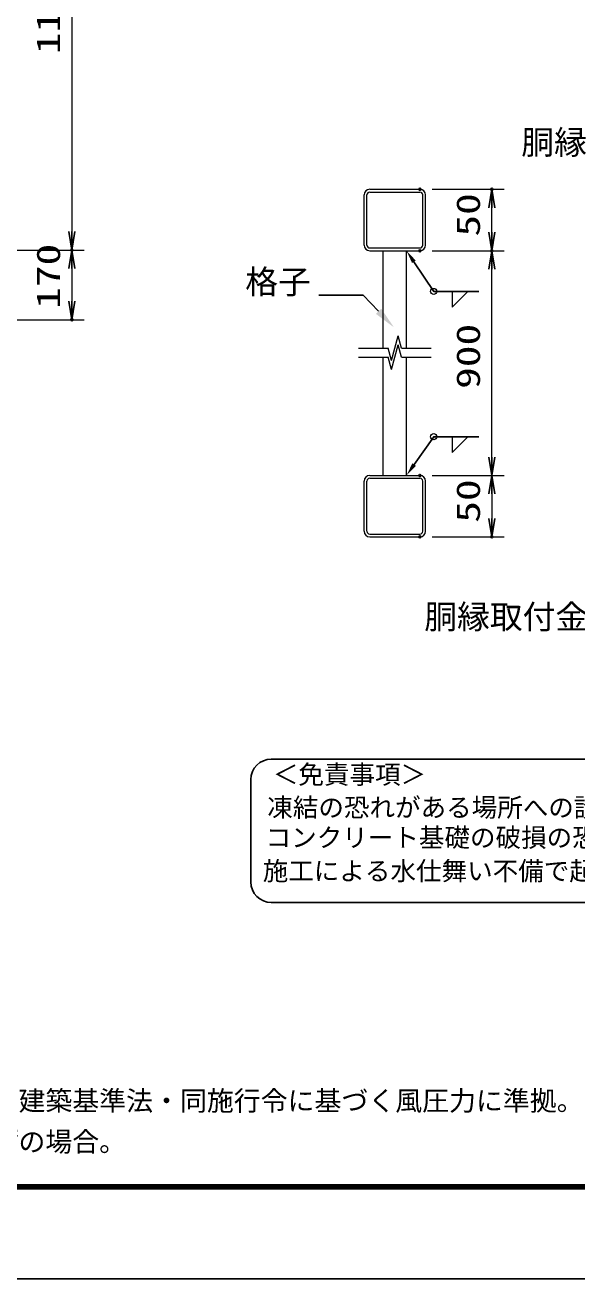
# Model space of a CAD drawing. Units: millimetres, scale not verified. Extents: x -4200 to 4200, y -2970 to 2970.
# Drawn here: x 748 to 2094, y -2970 to 91 of the extents above; entities that cross this region are included whole.
import ezdxf
from ezdxf.enums import TextEntityAlignment as Align

# ---------------------------------------------------------------- set-up
doc = ezdxf.new("R2010")
doc.units = ezdxf.units.MM
doc.header["$LTSCALE"] = 10
doc.header["$PDMODE"] = 32
doc.header["$PDSIZE"] = 5
for name, color, linetype, lineweight in [('0-0_D-STR-TXT', 7, 'Continuous', 25), ('0-3_D-STR2', 7, 'Continuous', 13), ('0-7_D-STR-DIM', 7, 'Continuous', 13), ('0-8_0', 7, 'Continuous', 25), ('0-C_D-DCR-HCH', 7, 'Continuous', 13), ('0-D_D-TTL', 7, 'Continuous', 25), ('0-E_D-TTL-TXT', 7, 'Continuous', 25)]:
    doc.layers.add(name, color=color, linetype=linetype, lineweight=lineweight)
doc.layers.add('0-9_Defpoints', color=8, linetype='Continuous')
doc.styles.add('ＭＳ ゴシック', font='')
doc.styles.add('ＭＳ Ｐゴシック', font='')
doc.styles.get('ＭＳ ゴシック').set_extended_font_data('MS Gothic')
doc.styles.get('ＭＳ Ｐゴシック').set_extended_font_data('MS PGothic')

# ---------------------------------------------------------------- blocks, each defined once
blk = doc.blocks.new('DARROWS')
at = {"layer": '0-8_0'}
blk.add_line((0, 0), (-9.991, 0), dxfattribs=at)
blk.add_lwpolyline([(-10, -1.667), (0, 0), (-10, 1.667)], dxfattribs=at)
blk = doc.blocks.new('MLeader12')
at = {"layer": '0-0_D-STR-TXT'}
blk.add_lwpolyline([(1610.33, -607.94), (1572.55, -568.45), (1464.55, -568.45)], dxfattribs=at)
blk.add_solid([(1616.83, -601.72), (1603.83, -614.16), (1647.65, -646.96)], dxfattribs=at)
at = {"layer": '0-0_D-STR-TXT', "style": 'ＭＳ Ｐゴシック'}
blk.add_text('格子', height=58.58, dxfattribs=at).set_placement((1285.11, -582.73), align=Align.BOTTOM_LEFT)
blk = doc.blocks.new('MLeader13')
at = {"layer": '0-0_D-STR-TXT'}
blk.add_lwpolyline([(2288.11, -295.15), (2246.93, -228.21), (2138.93, -228.21)], dxfattribs=at)
blk.add_solid([(2295.78, -290.43), (2280.45, -299.86), (2316.41, -341.14)], dxfattribs=at)
at = {"layer": '0-0_D-STR-TXT', "style": 'ＭＳ Ｐゴシック'}
blk.add_text('胴縁', height=58.58, dxfattribs=at).set_placement((1958.24, -242.19), align=Align.BOTTOM_LEFT)
blk = doc.blocks.new('MLeader15')
at = {"layer": '0-0_D-STR-TXT'}
blk.add_lwpolyline([(2410.68, -1216.22), (2323.3, -1386.76), (2215.3, -1386.76)], dxfattribs=at)
blk.add_solid([(2402.67, -1212.12), (2418.69, -1220.32), (2435.3, -1168.16)], dxfattribs=at)
at = {"layer": '0-0_D-STR-TXT', "style": 'ＭＳ Ｐゴシック'}
blk.add_text('胴縁取付金具', height=58.58, dxfattribs=at).set_placement((1721.79, -1400.43), align=Align.BOTTOM_LEFT)
blk = doc.blocks.new('MLeader20')
at = {"layer": '0-7_D-STR-DIM', "lineweight": 25}
blk.add_lwpolyline([(1696.41, -487.05), (1744.77, -559.42), (1854.54, -559.42)], dxfattribs=at)
at = {"layer": '0-7_D-STR-DIM'}
blk.add_solid([(1691.92, -490.05), (1700.9, -484.05), (1678.41, -460.11)], dxfattribs=at)
blk = doc.blocks.new('MLeader21')
at = {"layer": '0-7_D-STR-DIM', "lineweight": 25}
blk.add_lwpolyline([(1697.02, -982.04), (1744.77, -913.99), (1854.54, -913.99)], dxfattribs=at)
at = {"layer": '0-7_D-STR-DIM'}
blk.add_solid([(1701.44, -985.14), (1692.6, -978.94), (1678.41, -1008.56)], dxfattribs=at)

msp = doc.modelspace()

# ---------------------------------------------------------------- linework, layer by layer
at = {"layer": '0-3_D-STR2'}
for p, q in [((862.47, 596.53), (862.47, -413.47)), ((1574.91, -446.31), (1574.91, -323.91)), ((1581.81, -446.31), (1581.81, -323.91)), ((1588.71, -310.11), (1711.11, -310.11)), ((1588.71, -317.01), (1711.11, -317.01)), ((1718.01, -446.31), (1718.01, -323.91)), ((1724.91, -446.31), (1724.91, -323.91)), ((762.1, -458.47), (892.47, -458.47)), ((1588.71, -453.21), (1711.11, -453.21)), ((1588.71, -460.11), (1711.11, -460.11)), ((1621.41, -697.82), (1621.41, -460.11)), ((1678.41, -697.82), (1678.41, -460.11)), ((1621.41, -1008.56), (1621.41, -720.02)), ((1678.41, -1008.56), (1678.41, -720.02)), ((1588.71, -1008.56), (1711.11, -1008.56)), ((1574.91, -1144.76), (1574.91, -1022.36)), ((1581.81, -1144.76), (1581.81, -1022.36)), ((1588.71, -1015.46), (1711.11, -1015.46)), ((1718.01, -1144.76), (1718.01, -1022.36)), ((1724.91, -1144.76), (1724.91, -1022.36)), ((1588.71, -1151.66), (1711.11, -1151.66)), ((1588.71, -1158.56), (1711.11, -1158.56))]:
    msp.add_line(p, q, dxfattribs=at)
for centre, radius, start, end in [((1588.71, -323.91), 13.8, 90, 180), ((1588.71, -323.91), 6.9, 90, 180), ((1711.11, -323.91), 13.8, 0, 90), ((1711.11, -323.91), 6.9, 0, 90), ((1588.71, -446.31), 13.8, 180, 270), ((1588.71, -446.31), 6.9, 180, 270), ((1711.11, -446.31), 13.8, 270, 0), ((1711.11, -446.31), 6.9, 270, 0), ((1588.71, -1022.36), 13.8, 90, 180), ((1711.11, -1022.36), 13.8, 0, 90), ((1588.71, -1022.36), 6.9, 90, 180), ((1711.11, -1022.36), 6.9, 0, 90), ((1588.71, -1144.76), 13.8, 180, 270), ((1588.71, -1144.76), 6.9, 180, 270), ((1711.11, -1144.76), 13.8, 270, 0), ((1711.11, -1144.76), 6.9, 270, 0)]:
    msp.add_arc(centre, radius, start, end, dxfattribs=at)
at = {"layer": '0-7_D-STR-DIM'}
for p, q in [((1741.11, -310.11), (1916.26, -310.11)), ((1886.26, -415.11), (1886.26, -355.11)), ((503.35, -458.47), (892.47, -458.47)), ((1741.11, -460.11), (1916.26, -460.11)), ((1741.11, -460.11), (1916.26, -460.11)), ((862.47, -503.47), (862.47, -583.47)), ((1886.26, -963.56), (1886.26, -505.11)), ((1789.56, -559.42), (1789.56, -598.19)), ((1828.33, -559.42), (1789.56, -598.19)), ((353.35, -628.47), (892.47, -628.47)), ((1789.56, -913.99), (1789.56, -952.76)), ((1828.33, -913.99), (1789.56, -952.76)), ((1741.11, -1008.56), (1916.26, -1008.56)), ((1741.11, -1008.56), (1916.26, -1008.56)), ((1886.26, -1053.56), (1886.26, -1113.56)), ((1741.11, -1158.56), (1916.26, -1158.56))]:
    msp.add_line(p, q, dxfattribs=at)
for centre in [(1744.77, -559.42), (1744.77, -913.99)]:
    msp.add_circle(centre, 7.51, dxfattribs=at)
at = {"layer": '0-9_Defpoints'}
for p in [(1711.11, -310.11), (1886.26, -310.11), (862.47, -458.47), (1711.11, -460.11), (1886.26, -460.11), (862.47, -628.47), (1711.11, -1008.56), (1711.11, -1158.56), (1886.26, -1158.56)]:
    msp.add_point(p, dxfattribs=at)
at = {"layer": '0-C_D-DCR-HCH'}
for p, q in [((1641.87, -727.82), (1657.95, -667.82)), ((1665.99, -697.82), (1657.95, -667.82)), ((1561.41, -697.82), (1633.83, -697.82)), ((1641.87, -727.82), (1633.83, -697.82)), ((1641.87, -750.02), (1657.95, -690.02)), ((1665.99, -720.02), (1657.95, -690.02)), ((1665.99, -697.82), (1738.41, -697.82)), ((1561.41, -720.02), (1633.83, -720.02)), ((1641.87, -750.02), (1633.83, -720.02)), ((1665.99, -720.02), (1738.41, -720.02))]:
    msp.add_line(p, q, dxfattribs=at)
at = {"layer": '0-D_D-TTL', "color": 2}
msp.add_lwpolyline([(-4199.68, 2970.23), (4200.32, 2970.23), (4200.32, -2969.77), (-4199.68, -2969.77)], close=True, dxfattribs=at)
at = {"layer": '0-D_D-TTL'}
for points in [[(-3929.68, 2750.23), (3930.32, 2750.23), (3930.32, -2749.77), (-3929.68, -2749.77)], [(-3927.18, 2747.73), (3927.82, 2747.73), (3927.82, -2747.27), (-3927.18, -2747.27)], [(-3924.68, 2745.23), (3925.32, 2745.23), (3925.32, -2744.77), (-3924.68, -2744.77)], [(-3922.18, 2742.73), (3922.82, 2742.73), (3922.82, -2742.27), (-3922.18, -2742.27)], [(-3919.68, 2740.23), (3920.32, 2740.23), (3920.32, -2739.77), (-3919.68, -2739.77)]]:
    msp.add_lwpolyline(points, close=True, dxfattribs=at)
at = {"layer": '0-E_D-TTL-TXT', "color": 2}
for p, q in [((3794.3, -1700.84), (1348.75, -1700.84)), ((1298.75, -1750.84), (1298.75, -2000.84)), ((1348.75, -2050.84), (3794.3, -2050.84))]:
    msp.add_line(p, q, dxfattribs=at)
for centre, start, end in [((1348.75, -1750.84), 90, 180), ((1348.75, -2000.84), 180, 270)]:
    msp.add_arc(centre, 50, start, end, dxfattribs=at)

# ---------------------------------------------------------------- block references
at = {"layer": '0-0_D-STR-TXT'}
for name in ['MLeader13', 'MLeader12', 'MLeader15']:
    msp.add_blockref(name, (0, 0), dxfattribs=at)
at = {"layer": '0-3_D-STR2', "xscale": 4.5, "yscale": 4.5, "rotation": 270}
msp.add_blockref('DARROWS', (862.47, -458.47), dxfattribs=at)
at = {"layer": '0-7_D-STR-DIM', "xscale": 4.5, "yscale": 4.5}
for p, rotation in [((1886.26, -310.11), 90), ((1886.26, -460.11), 270), ((862.47, -458.47), 90), ((1886.26, -460.11), 90), ((862.47, -628.47), 270), ((1886.26, -1008.56), 270), ((1886.26, -1008.56), 90), ((1886.26, -1158.56), 270)]:
    msp.add_blockref('DARROWS', p, dxfattribs=dict(at, rotation=rotation))
at = {"layer": '0-7_D-STR-DIM'}
for name in ['MLeader20', 'MLeader21']:
    msp.add_blockref(name, (0, 0), dxfattribs=at)

# ---------------------------------------------------------------- texts
at = {"layer": '0-3_D-STR2', "style": 'ＭＳ ゴシック', "width": 1.35}
msp.add_text('1100', height=57.7, rotation=90, dxfattribs=at).set_placement((851.07, 19.53), align=Align.BOTTOM_LEFT)
at = {"layer": '0-7_D-STR-DIM', "style": 'ＭＳ ゴシック', "width": 1.35}
for s, p in [('50', (1874.86, -425.61)), ('170', (851.07, -601.97)), ('900', (1874.86, -797.34)), ('50', (1874.86, -1124.06))]:
    msp.add_text(s, height=57.7, rotation=90, dxfattribs=at).set_placement(p, align=Align.BOTTOM_LEFT)
at = {"layer": '0-E_D-TTL-TXT', "style": 'ＭＳ ゴシック'}
for s, height, p in [('＜免責事項＞ \u3000\u3000', 45.67, (1352.46, -1775.02)), ('凍結の恐れがある場所への設置は、内部に溜まった雨水等の凍結融解により支柱の破損や', 45.67, (1338.93, -1855.52)), ('コンクリート基礎の破損の恐れがありますので施工時、水仕舞いを行ってください。', 45.67, (1334.82, -1928.94)), ('施工による水仕舞い不備で起こる支柱・基礎の破損について当社は責任を負いかねます。 ', 45.67, (1327.83, -2010.43)), ('（設計条件）風荷重：昭和57年改正 建築基準法・同施行令に基づく風圧力に準拠。', 48.11, (-350.28, -2573.38)), ('（基礎条件）長期許容地耐力98kN/㎡の場合。', 48.11, (-350.28, -2673.38))]:
    msp.add_text(s, height=height, dxfattribs=at).set_placement(p, align=Align.BOTTOM_LEFT)

doc.saveas('drawing.dxf')
